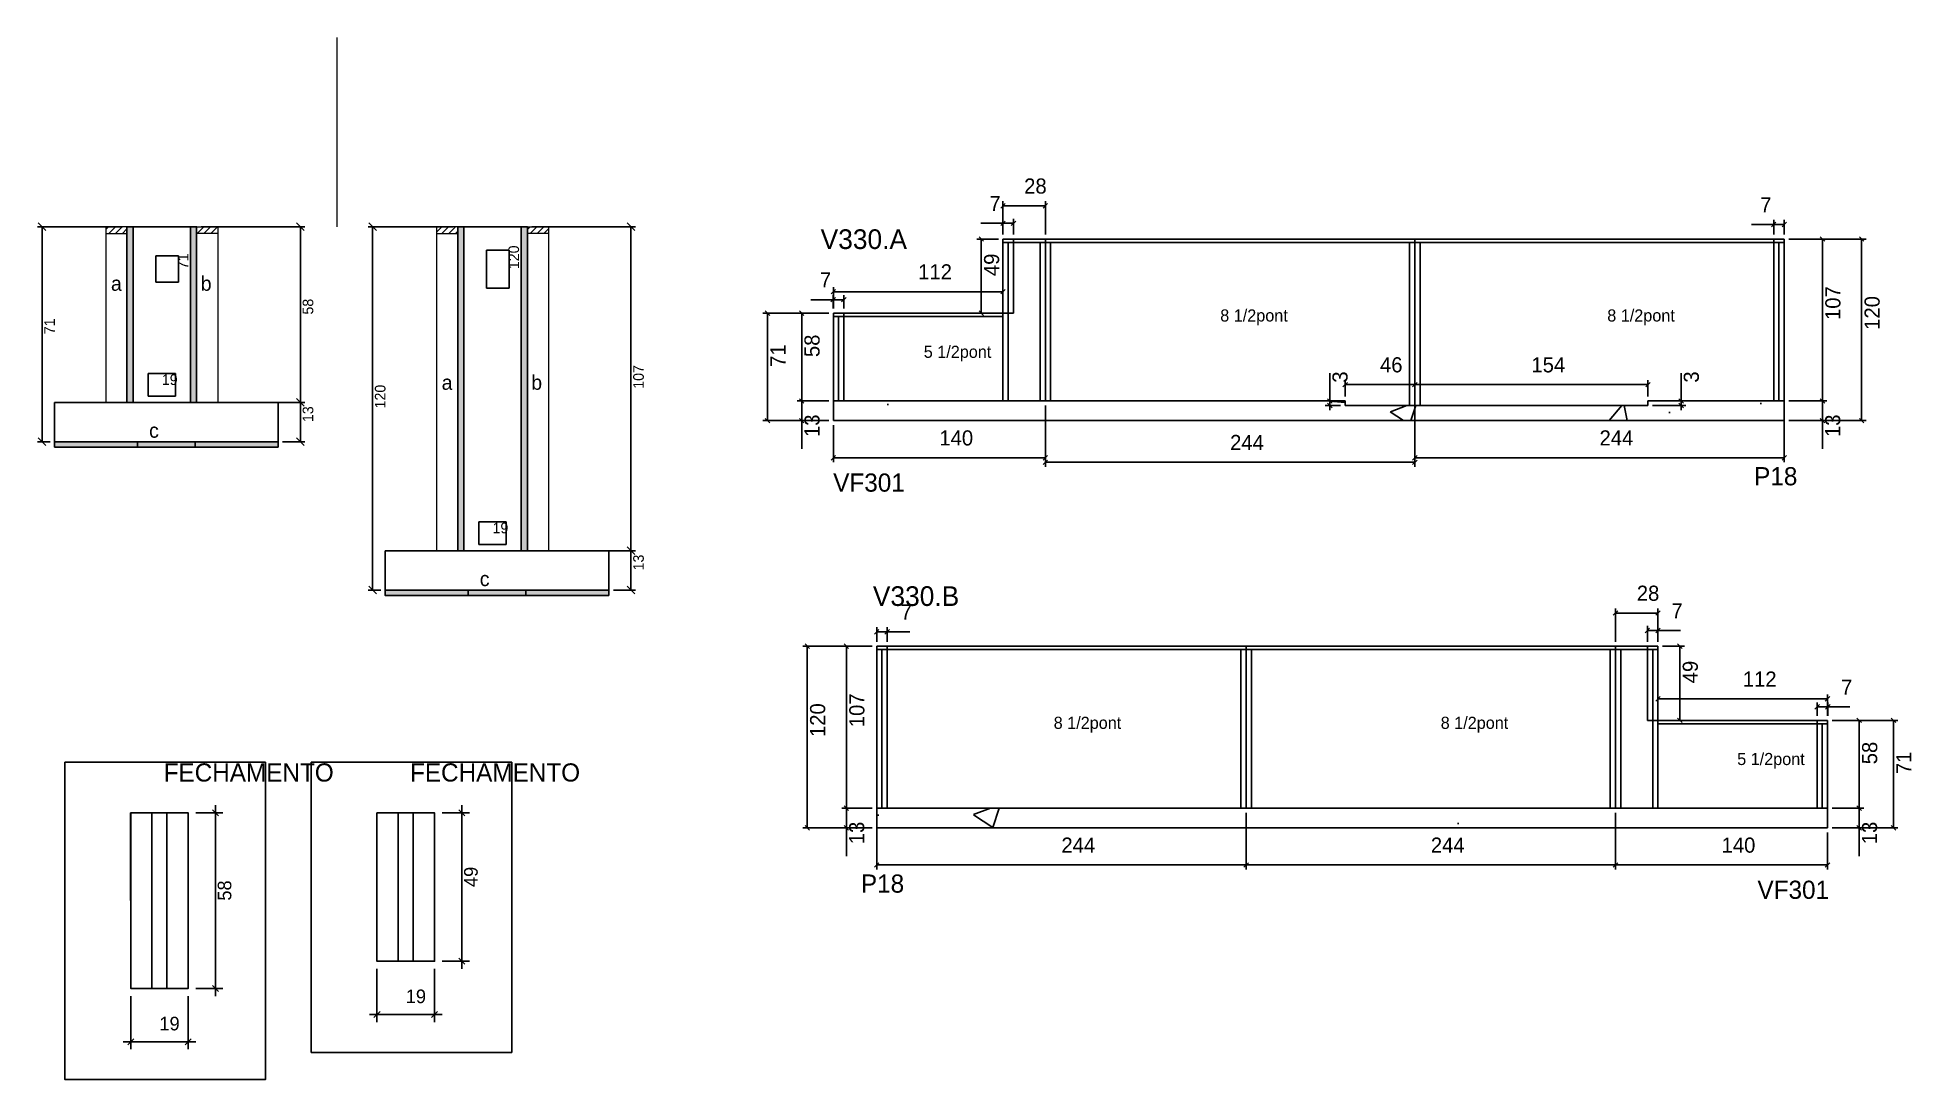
# Model space of a CAD drawing. Header units: metres. Extents: x 6781 to 8019, y 1892 to 2580.
import ezdxf

# ---------------------------------------------------------------- set-up
doc = ezdxf.new("R2010")
doc.units = ezdxf.units.M
for name, color, linetype in [('5', 7, 'Continuous'), ('CONCRETO', 7, 'Continuous'), ('COTA', 7, 'Continuous'), ('Cota Seção (2x)', 7, 'Continuous'), ('Cotas', 7, 'Continuous'), ('detalhes', 7, 'Continuous'), ('Hachura', 7, 'Continuous'), ('Madeira', 7, 'Continuous'), ('Painéis', 7, 'Continuous'), ('SARR_2.2x7', 7, 'Continuous'), ('SARR_3.5x7', 7, 'Continuous'), ('texto', 7, 'Continuous'), ('TEXTO PILAR', 7, 'Continuous'), ('Texto Seção', 7, 'Continuous')]:
    doc.layers.add(name, color=color, linetype=linetype)

msp = doc.modelspace()

# ---------------------------------------------------------------- hatches: boundary and pattern name
at = {"layer": 'COTA'}
h = msp.add_hatch(dxfattribs=at)
h.set_pattern_fill('AR-CONC')
h.paths.add_polyline_path([(7844.9, 2339.8), (7844.9, 2336.8), (7644.9, 2336.8), (7644.9, 2339.8), (7306.9, 2339.8), (7306.9, 2326.8), (7934.9, 2326.8), (7934.9, 2339.8), (7844.9, 2339.8)])
h = msp.add_hatch(dxfattribs=at)
h.set_pattern_fill('AR-CONC')
h.paths.add_polyline_path([(7963.5, 2057.8), (7963.5, 2070.8), (7335.5, 2070.8), (7335.5, 2057.8), (7963.5, 2057.8)])
at = {"layer": 'Hachura'}
h = msp.add_hatch(dxfattribs=at)
h.set_pattern_fill('ANSI31')
h.paths.add_polyline_path([(6840.4, 2450.5), (6840.4, 2454.9), (6826.4, 2454.9), (6826.4, 2450.5), (6840.4, 2450.5)])
h = msp.add_hatch(color=7, dxfattribs=at)
h.dxf.hatch_style = 1
h.paths.add_polyline_path([(6840.4, 2338.9), (6844.4, 2338.9), (6844.4, 2454.9), (6840.4, 2454.9), (6840.4, 2338.9)])
h = msp.add_hatch(color=7, dxfattribs=at)
h.dxf.hatch_style = 1
h.paths.add_polyline_path([(6882.4, 2338.9), (6886.4, 2338.9), (6886.4, 2454.9), (6882.4, 2454.9), (6882.4, 2338.9)])
h = msp.add_hatch(dxfattribs=at)
h.set_pattern_fill('ANSI31')
h.paths.add_polyline_path([(6886.4, 2450.5), (6886.4, 2454.9), (6900.4, 2454.9), (6900.4, 2450.5), (6886.4, 2450.5)])
h = msp.add_hatch(dxfattribs=at)
h.set_pattern_fill('ANSI31')
h.paths.add_polyline_path([(7058.8, 2450.5), (7058.8, 2454.9), (7044.8, 2454.9), (7044.8, 2450.5), (7058.8, 2450.5)])
h = msp.add_hatch(color=7, dxfattribs=at)
h.dxf.hatch_style = 1
h.paths.add_polyline_path([(7058.8, 2240.9), (7062.8, 2240.9), (7062.8, 2454.9), (7058.8, 2454.9), (7058.8, 2240.9)])
h = msp.add_hatch(color=7, dxfattribs=at)
h.dxf.hatch_style = 1
h.paths.add_polyline_path([(7100.8, 2240.9), (7104.8, 2240.9), (7104.8, 2454.9), (7100.8, 2454.9), (7100.8, 2240.9)])
h = msp.add_hatch(dxfattribs=at)
h.set_pattern_fill('ANSI31')
h.paths.add_polyline_path([(7104.8, 2450.5), (7104.8, 2454.9), (7118.8, 2454.9), (7118.8, 2450.5), (7104.8, 2450.5)])
h = msp.add_hatch(color=7, dxfattribs=at)
h.dxf.hatch_style = 1
h.paths.add_polyline_path([(6847.4, 2309.3), (6847.4, 2312.9), (6792.6, 2312.9), (6792.6, 2309.3), (6847.4, 2309.3)])
h = msp.add_hatch(color=7, dxfattribs=at)
h.dxf.hatch_style = 1
h.paths.add_polyline_path([(6885.4, 2309.3), (6885.4, 2312.9), (6847.4, 2312.9), (6847.4, 2309.3), (6885.4, 2309.3)])
h = msp.add_hatch(color=7, dxfattribs=at)
h.dxf.hatch_style = 1
h.paths.add_polyline_path([(6940.2, 2309.3), (6940.2, 2312.9), (6885.4, 2312.9), (6885.4, 2309.3), (6940.2, 2309.3)])
h = msp.add_hatch(color=7, dxfattribs=at)
h.dxf.hatch_style = 1
h.paths.add_polyline_path([(7065.8, 2211.3), (7065.8, 2214.9), (7011, 2214.9), (7011, 2211.3), (7065.8, 2211.3)])
h = msp.add_hatch(color=7, dxfattribs=at)
h.dxf.hatch_style = 1
h.paths.add_polyline_path([(7103.8, 2211.3), (7103.8, 2214.9), (7065.8, 2214.9), (7065.8, 2211.3), (7103.8, 2211.3)])
h = msp.add_hatch(color=7, dxfattribs=at)
h.dxf.hatch_style = 1
h.paths.add_polyline_path([(7158.6, 2211.3), (7158.6, 2214.9), (7103.8, 2214.9), (7103.8, 2211.3), (7158.6, 2211.3)])

# ---------------------------------------------------------------- linework, layer by layer
at = {"layer": 'CONCRETO', "color": 251, "lineweight": 25}
for p, q in [((6792.6, 2312.9), (6792.6, 2338.9)), ((6940.2, 2338.9), (6792.6, 2338.9)), ((6940.2, 2312.9), (6940.2, 2338.9)), ((7011, 2214.9), (7011, 2240.9)), ((7158.6, 2240.9), (7011, 2240.9)), ((7158.6, 2214.9), (7158.6, 2240.9))]:
    msp.add_line(p, q, dxfattribs=at)
for points in [[(6844.4, 2454.9), (6844.4, 2454.9), (6882.4, 2454.9), (6882.4, 2426.9), (6882.4, 2426.9), (6882.4, 2338.9), (6844.4, 2338.9), (6844.4, 2454.9)], [(7062.8, 2454.9), (7062.8, 2454.9), (7100.8, 2454.9), (7100.8, 2426.9), (7100.8, 2426.9), (7100.8, 2240.9), (7062.8, 2240.9), (7062.8, 2454.9)]]:
    msp.add_lwpolyline(points, close=True, dxfattribs=at)
at = {"layer": 'COTA', "color": 4, "lineweight": 25}
for p, q in [((6837.4, 2454.9), (6781.3, 2454.9)), ((6784.3, 2454.9), (6784.3, 2312.9)), ((6889.4, 2454.9), (6957.9, 2454.9)), ((6954.9, 2338.9), (6954.9, 2454.9)), ((7055.8, 2454.9), (6999.6, 2454.9)), ((7002.6, 2454.9), (7002.6, 2214.9)), ((7107.8, 2454.9), (7176.2, 2454.9)), ((7173.2, 2240.9), (7173.2, 2454.9)), ((7418.9, 2457.2), (7404.2, 2457.2)), ((7418.9, 2449.8), (7418.9, 2460.2)), ((7425.9, 2457.2), (7418.9, 2457.2)), ((7425.9, 2449.8), (7425.9, 2460.2)), ((7927.9, 2456.4), (7913.2, 2456.4)), ((7927.9, 2449.8), (7927.9, 2459.4)), ((7934.9, 2456.4), (7927.9, 2456.4)), ((7934.9, 2449.8), (7934.9, 2459.4)), ((7306.8, 2406.7), (7292.1, 2406.7)), ((7306.8, 2400.8), (7306.8, 2409.7)), ((7313.8, 2406.7), (7306.8, 2406.7)), ((7313.8, 2400.8), (7313.8, 2409.7)), ((7303.9, 2397.8), (7283, 2397.8)), ((7286, 2339.8), (7286, 2397.8)), ((7303.9, 2339.8), (7283, 2339.8)), ((6889.4, 2338.9), (6957.9, 2338.9)), ((6889.4, 2338.9), (6957.9, 2338.9)), ((6954.9, 2338.9), (6954.9, 2312.9)), ((6789.6, 2312.9), (6781.3, 2312.9)), ((6943.2, 2312.9), (6957.9, 2312.9)), ((7107.8, 2240.9), (7176.2, 2240.9)), ((7107.8, 2240.9), (7176.2, 2240.9)), ((7173.2, 2240.9), (7173.2, 2214.9)), ((7008, 2214.9), (6999.6, 2214.9)), ((7161.6, 2214.9), (7176.2, 2214.9)), ((7844.5, 2180.8), (7844.5, 2191.2)), ((7851.5, 2180.8), (7851.5, 2191.2)), ((7335.5, 2180.8), (7335.5, 2190.3)), ((7335.5, 2187.3), (7342.5, 2187.3)), ((7342.5, 2180.8), (7342.5, 2190.3)), ((7342.5, 2187.3), (7357.3, 2187.3)), ((7844.5, 2188.2), (7851.5, 2188.2)), ((7851.5, 2188.2), (7866.3, 2188.2)), ((7956.6, 2131.8), (7956.6, 2140.7)), ((7956.6, 2137.7), (7963.6, 2137.7)), ((7963.6, 2131.8), (7963.6, 2140.7)), ((7963.6, 2137.7), (7978.3, 2137.7)), ((7966.5, 2128.8), (7987.4, 2128.8)), ((7984.4, 2070.8), (7984.4, 2128.8)), ((6885.8, 2067.7), (6903.8, 2067.7)), ((6898.8, 1946.7), (6898.8, 2072.7)), ((7048.5, 2067.7), (7066.5, 2067.7)), ((7061.5, 1964.7), (7061.5, 2072.7)), ((7966.5, 2070.8), (7987.4, 2070.8)), ((7048.5, 1969.7), (7066.5, 1969.7)), ((7005.5, 1964.7), (7005.5, 1929.5)), ((7043.5, 1964.7), (7043.5, 1929.5)), ((6842.9, 1946.7), (6842.9, 1911.5)), ((6880.8, 1946.7), (6880.8, 1911.5)), ((6885.8, 1951.7), (6903.8, 1951.7)), ((7000.5, 1934.5), (7048.5, 1934.5)), ((6837.9, 1916.5), (6885.8, 1916.5))]:
    msp.add_line(p, q, dxfattribs=at)
at = {"layer": 'COTA', "color": 0, "lineweight": 25}
for p, q in [((7420.4, 2458.7), (7417.4, 2455.7)), ((7424.4, 2455.7), (7427.4, 2458.7)), ((7929.4, 2457.9), (7926.4, 2454.9)), ((7933.4, 2454.9), (7936.4, 2457.9)), ((7308.3, 2408.2), (7305.3, 2405.2)), ((7312.3, 2405.2), (7315.3, 2408.2)), ((7287.5, 2396.3), (7284.5, 2399.3)), ((7284.5, 2341.3), (7287.5, 2338.3)), ((7337, 2188.8), (7334, 2185.8)), ((7341, 2185.8), (7344, 2188.8)), ((7846, 2189.7), (7843, 2186.7)), ((7850, 2186.7), (7853, 2189.7)), ((7958.1, 2139.2), (7955.1, 2136.2)), ((7962.1, 2136.2), (7965.1, 2139.2)), ((7985.9, 2127.3), (7982.9, 2130.3)), ((7982.9, 2072.3), (7985.9, 2069.3))]:
    msp.add_line(p, q, dxfattribs=at)
for points in [[(6786.8, 2452.4), (6781.8, 2457.4)], [(6957.4, 2452.4), (6952.4, 2457.4)], [(7005.1, 2452.4), (7000.1, 2457.4)], [(7175.7, 2452.4), (7170.7, 2457.4)], [(6952.4, 2341.4), (6957.4, 2336.4)], [(6957.4, 2336.4), (6952.4, 2341.4)], [(6781.8, 2315.4), (6786.8, 2310.4)], [(6952.4, 2315.4), (6957.4, 2310.4)], [(7170.7, 2243.4), (7175.7, 2238.4)], [(7175.7, 2238.4), (7170.7, 2243.4)], [(7000.1, 2217.4), (7005.1, 2212.4)], [(7170.7, 2217.4), (7175.7, 2212.4)], [(6900.8, 2065.7), (6896.8, 2069.7)], [(7063.5, 2065.7), (7059.5, 2069.7)], [(7059.5, 1971.7), (7063.5, 1967.7)], [(6896.8, 1953.7), (6900.8, 1949.7)], [(7007.5, 1936.5), (7003.5, 1932.5)], [(7041.5, 1932.5), (7045.5, 1936.5)], [(6844.9, 1918.5), (6840.9, 1914.5)], [(6878.8, 1914.5), (6882.8, 1918.5)]]:
    msp.add_lwpolyline(points, dxfattribs=at)
at = {"layer": 'Cota Seção (2x)', "color": 180, "lineweight": 25}
for p, q in [((7092.8, 2439.4), (7077.8, 2439.4)), ((7077.8, 2439.4), (7077.8, 2414.4)), ((7092.8, 2414.4), (7092.8, 2439.4)), ((6874.4, 2435.6), (6859.4, 2435.6)), ((6859.4, 2435.6), (6859.4, 2418.3)), ((6874.4, 2418.3), (6874.4, 2435.6)), ((6859.4, 2418.3), (6874.4, 2418.3)), ((7077.8, 2414.4), (7092.8, 2414.4)), ((6872.4, 2357.9), (6854.4, 2357.9)), ((6854.4, 2357.9), (6854.4, 2342.9)), ((6872.4, 2342.9), (6872.4, 2357.9)), ((6854.4, 2342.9), (6872.4, 2342.9)), ((7090.8, 2259.9), (7072.8, 2259.9)), ((7072.8, 2259.9), (7072.8, 2244.9)), ((7090.8, 2244.9), (7090.8, 2259.9)), ((7072.8, 2244.9), (7090.8, 2244.9))]:
    msp.add_line(p, q, dxfattribs=at)
at = {"layer": 'Cotas', "color": 1, "lineweight": 25}
for points in [[(6799.4, 2101.1), (6931.8, 2101.1), (6931.8, 1891.5), (6799.4, 1891.5)], [(6962.1, 2101.1), (7094.5, 2101.1), (7094.5, 1909.5), (6962.1, 1909.5)]]:
    msp.add_lwpolyline(points, close=True, dxfattribs=at)
at = {"layer": 'Madeira', "color": 126, "lineweight": 18}
for points in [[(6840.4, 2450.5), (6840.4, 2454.9), (6826.4, 2454.9), (6826.4, 2450.5)], [(6840.4, 2454.9), (6826.4, 2454.9), (6826.4, 2338.9), (6840.4, 2338.9)], [(6886.4, 2450.5), (6886.4, 2454.9), (6900.4, 2454.9), (6900.4, 2450.5)], [(6886.4, 2454.9), (6900.4, 2454.9), (6900.4, 2338.9), (6886.4, 2338.9)], [(7058.8, 2450.5), (7058.8, 2454.9), (7044.8, 2454.9), (7044.8, 2450.5)], [(7058.8, 2454.9), (7044.8, 2454.9), (7044.8, 2240.9), (7058.8, 2240.9)], [(7104.8, 2450.5), (7104.8, 2454.9), (7118.8, 2454.9), (7118.8, 2450.5)], [(7104.8, 2454.9), (7118.8, 2454.9), (7118.8, 2240.9), (7104.8, 2240.9)]]:
    msp.add_lwpolyline(points, close=True, dxfattribs=at)
at = {"layer": 'Painéis', "color": 0, "lineweight": 25}
for p, q in [((7420.4, 2470.2), (7417.4, 2467.2)), ((7445.4, 2467.2), (7448.4, 2470.2)), ((7406.1, 2445.3), (7403.1, 2448.3)), ((7961.6, 2445.3), (7958.6, 2448.3)), ((7987.5, 2445.3), (7984.5, 2448.3)), ((7308.4, 2413.5), (7305.4, 2410.5)), ((7417.4, 2410.5), (7420.4, 2413.5)), ((7264.9, 2396.3), (7261.9, 2399.3)), ((7403.1, 2399.3), (7406.1, 2396.3)), ((7646.4, 2352.1), (7643.4, 2349.1)), ((7689.4, 2349.1), (7692.4, 2352.1)), ((7692.4, 2352.1), (7689.4, 2349.1)), ((7843.4, 2349.1), (7846.4, 2352.1)), ((7287.5, 2338.3), (7284.5, 2341.3)), ((7633.3, 2341.3), (7636.3, 2338.3)), ((7865.3, 2341.3), (7868.3, 2338.3)), ((7958.6, 2341.3), (7961.6, 2338.3)), ((7961.6, 2338.3), (7958.6, 2341.3)), ((7261.9, 2328.3), (7264.9, 2325.3)), ((7284.5, 2328.3), (7287.5, 2325.3)), ((7636.3, 2335.3), (7633.3, 2338.3)), ((7868.3, 2335.3), (7865.3, 2338.3)), ((7958.6, 2328.3), (7961.6, 2325.3)), ((7984.5, 2328.3), (7987.5, 2325.3)), ((7308.4, 2303.8), (7305.4, 2300.8)), ((7445.4, 2300.8), (7448.4, 2303.8)), ((7692.4, 2303.8), (7689.4, 2300.8)), ((7933.4, 2300.8), (7936.4, 2303.8)), ((7448.4, 2300.8), (7445.4, 2297.8)), ((7689.4, 2297.8), (7692.4, 2300.8)), ((7825, 2201.2), (7822, 2198.2)), ((7850, 2198.2), (7853, 2201.2)), ((7291.2, 2176.3), (7288.2, 2179.3)), ((7317, 2176.3), (7314, 2179.3)), ((7867.4, 2176.3), (7864.4, 2179.3)), ((7853, 2144.5), (7850, 2141.5)), ((7962, 2141.5), (7965, 2144.5)), ((7864.4, 2130.3), (7867.4, 2127.3)), ((8008.5, 2127.3), (8005.5, 2130.3)), ((7314, 2072.3), (7317, 2069.3)), ((7317, 2069.3), (7314, 2072.3)), ((7985.9, 2069.3), (7982.9, 2072.3)), ((7288.2, 2059.3), (7291.2, 2056.3)), ((7314, 2059.3), (7317, 2056.3)), ((7982.9, 2059.3), (7985.9, 2056.3)), ((8005.5, 2059.3), (8008.5, 2056.3)), ((7337, 2034.8), (7334, 2031.8)), ((7581, 2034.8), (7578, 2031.8)), ((7578, 2031.8), (7581, 2034.8)), ((7825, 2034.8), (7822, 2031.8)), ((7822, 2031.8), (7825, 2034.8)), ((7962, 2031.8), (7965, 2034.8))]:
    msp.add_line(p, q, dxfattribs=at)
at = {"layer": 'Painéis', "color": 4, "lineweight": 25}
for p, q in [((7418.9, 2449.8), (7418.9, 2471.7)), ((7446.9, 2468.7), (7418.9, 2468.7)), ((7446.9, 2449.8), (7446.9, 2471.7)), ((7415.9, 2446.8), (7401.6, 2446.8)), ((7404.6, 2446.8), (7404.6, 2397.8)), ((7937.9, 2446.8), (7963.1, 2446.8)), ((7937.9, 2446.8), (7989, 2446.8)), ((7960.1, 2446.8), (7960.1, 2339.8)), ((7986, 2446.8), (7986, 2326.8)), ((7306.9, 2400.8), (7306.9, 2415)), ((7418.9, 2400.8), (7418.9, 2415)), ((7306.9, 2412), (7418.9, 2412)), ((7303.9, 2397.8), (7260.4, 2397.8)), ((7263.4, 2397.8), (7263.4, 2326.8)), ((7415.9, 2397.8), (7401.6, 2397.8)), ((7634.8, 2339.8), (7634.8, 2358.1)), ((7644.9, 2342.8), (7644.9, 2353.6)), ((7690.9, 2342.8), (7690.9, 2353.6)), ((7690.9, 2339.8), (7690.9, 2353.6)), ((7844.9, 2342.8), (7844.9, 2353.6)), ((7866.8, 2339.8), (7866.8, 2358.1)), ((7303.9, 2339.8), (7283, 2339.8)), ((7286, 2339.8), (7286, 2326.8)), ((7641.9, 2339.8), (7631.8, 2339.8)), ((7634.8, 2336.8), (7634.8, 2339.8)), ((7644.9, 2350.6), (7690.9, 2350.6)), ((7690.9, 2350.6), (7844.9, 2350.6)), ((7847.9, 2339.8), (7869.8, 2339.8)), ((7866.8, 2336.8), (7866.8, 2339.8)), ((7937.9, 2339.8), (7963.1, 2339.8)), ((7937.9, 2339.8), (7963.1, 2339.8)), ((7960.1, 2339.8), (7960.1, 2326.8)), ((7446.9, 2336.8), (7446.9, 2299.3)), ((7446.9, 2336.8), (7446.9, 2296.3)), ((7641.9, 2336.8), (7631.8, 2336.8)), ((7634.8, 2336.8), (7634.8, 2333.8)), ((7690.9, 2336.8), (7690.9, 2299.3)), ((7690.9, 2333.8), (7690.9, 2296.3)), ((7847.9, 2336.8), (7869.8, 2336.8)), ((7866.8, 2336.8), (7866.8, 2333.8)), ((7934.9, 2336.8), (7934.9, 2299.3)), ((7303.9, 2326.8), (7260.4, 2326.8)), ((7303.9, 2326.8), (7283, 2326.8)), ((7286, 2326.8), (7286, 2308.3)), ((7306.9, 2323.8), (7306.9, 2299.3)), ((7937.9, 2326.8), (7963.1, 2326.8)), ((7937.9, 2326.8), (7989, 2326.8)), ((7960.1, 2326.8), (7960.1, 2308.3)), ((7306.9, 2302.3), (7446.9, 2302.3)), ((7934.9, 2302.3), (7690.9, 2302.3)), ((7446.9, 2299.3), (7690.9, 2299.3)), ((7823.5, 2180.8), (7823.5, 2202.7)), ((7823.5, 2199.7), (7851.5, 2199.7)), ((7851.5, 2180.8), (7851.5, 2202.7)), ((7332.5, 2177.8), (7286.7, 2177.8)), ((7289.7, 2177.8), (7289.7, 2057.8)), ((7332.5, 2177.8), (7312.5, 2177.8)), ((7315.5, 2177.8), (7315.5, 2070.8)), ((7854.5, 2177.8), (7868.9, 2177.8)), ((7865.9, 2177.8), (7865.9, 2128.8)), ((7851.5, 2131.8), (7851.5, 2146)), ((7963.5, 2143), (7851.5, 2143)), ((7963.5, 2131.8), (7963.5, 2146)), ((7854.5, 2128.8), (7868.9, 2128.8)), ((7966.5, 2128.8), (8010, 2128.8)), ((8007, 2128.8), (8007, 2057.8)), ((7332.5, 2070.8), (7312.5, 2070.8)), ((7332.5, 2070.8), (7312.5, 2070.8)), ((7315.5, 2070.8), (7315.5, 2057.8)), ((7335.5, 2067.8), (7335.5, 2030.3)), ((7579.5, 2067.8), (7579.5, 2030.3)), ((7579.5, 2067.8), (7579.5, 2030.3)), ((7823.5, 2067.8), (7823.5, 2030.3)), ((7823.5, 2067.8), (7823.5, 2030.3)), ((7966.5, 2070.8), (7987.4, 2070.8)), ((7984.4, 2070.8), (7984.4, 2057.8)), ((7332.5, 2057.8), (7286.7, 2057.8)), ((7332.5, 2057.8), (7312.5, 2057.8)), ((7315.5, 2057.8), (7315.5, 2039.2)), ((7963.5, 2054.8), (7963.5, 2030.3)), ((7966.5, 2057.8), (7987.4, 2057.8)), ((7966.5, 2057.8), (8010, 2057.8)), ((7984.4, 2057.8), (7984.4, 2039.2)), ((7335.5, 2033.3), (7579.5, 2033.3)), ((7823.5, 2033.3), (7579.5, 2033.3)), ((7963.5, 2033.3), (7823.5, 2033.3))]:
    msp.add_line(p, q, dxfattribs=at)
at = {"layer": 'Painéis', "color": 200, "lineweight": 25}
for p, q in [((7418.9, 2446.8), (7934.9, 2446.8)), ((7418.9, 2397.8), (7418.9, 2446.8)), ((7446.9, 2339.8), (7446.9, 2446.8)), ((7690.9, 2336.8), (7690.9, 2446.8)), ((7934.9, 2339.8), (7934.9, 2446.8)), ((7306.9, 2397.8), (7418.9, 2397.8)), ((7306.9, 2339.8), (7306.9, 2397.8)), ((7306.9, 2339.8), (7644.9, 2339.8)), ((7306.9, 2326.8), (7306.9, 2339.8)), ((7644.9, 2336.8), (7644.9, 2339.8)), ((7844.9, 2339.8), (7934.9, 2339.8)), ((7844.9, 2339.8), (7844.9, 2336.8)), ((7934.9, 2339.8), (7934.9, 2326.8)), ((7844.9, 2336.8), (7644.9, 2336.8)), ((7306.9, 2326.8), (7934.9, 2326.8)), ((7851.5, 2177.8), (7335.5, 2177.8)), ((7335.5, 2070.8), (7335.5, 2177.8)), ((7579.5, 2070.8), (7579.5, 2177.8)), ((7823.5, 2070.8), (7823.5, 2177.8)), ((7851.5, 2128.8), (7851.5, 2177.8)), ((7963.5, 2128.8), (7851.5, 2128.8)), ((7963.5, 2070.8), (7963.5, 2128.8)), ((6880.8, 2067.7), (6842.8, 2067.7)), ((6842.9, 1951.7), (6842.8, 2067.7)), ((6880.8, 2067.7), (6880.8, 1951.7)), ((7043.5, 2067.7), (7005.5, 2067.7)), ((7005.5, 1969.7), (7005.5, 2067.7)), ((7043.5, 2067.7), (7043.5, 1969.7)), ((7963.5, 2070.8), (7335.5, 2070.8)), ((7335.5, 2070.8), (7335.5, 2057.8)), ((7963.5, 2057.8), (7963.5, 2070.8)), ((7963.5, 2057.8), (7335.5, 2057.8)), ((7043.5, 1969.7), (7005.5, 1969.7)), ((6880.8, 1951.7), (6842.9, 1951.7))]:
    msp.add_line(p, q, dxfattribs=at)
for points in [[(6840.4, 2454.9), (6844.4, 2454.9), (6844.4, 2338.9), (6840.4, 2338.9)], [(6886.4, 2454.9), (6882.4, 2454.9), (6882.4, 2338.9), (6886.4, 2338.9)], [(7058.8, 2454.9), (7062.8, 2454.9), (7062.8, 2240.9), (7058.8, 2240.9)], [(7104.8, 2454.9), (7100.8, 2454.9), (7100.8, 2240.9), (7104.8, 2240.9)], [(6847.4, 2309.3), (6847.4, 2312.9), (6792.6, 2312.9), (6792.6, 2309.3)], [(6885.4, 2309.3), (6885.4, 2312.9), (6847.4, 2312.9), (6847.4, 2309.3)], [(6940.2, 2309.3), (6940.2, 2312.9), (6885.4, 2312.9), (6885.4, 2309.3)], [(7065.8, 2211.3), (7065.8, 2214.9), (7011, 2214.9), (7011, 2211.3)], [(7103.8, 2211.3), (7103.8, 2214.9), (7065.8, 2214.9), (7065.8, 2211.3)], [(7158.6, 2211.3), (7158.6, 2214.9), (7103.8, 2214.9), (7103.8, 2211.3)]]:
    msp.add_lwpolyline(points, close=True, dxfattribs=at)
at = {"layer": 'SARR_2.2x7', "color": 40, "lineweight": 25}
for p, q in [((7418.9, 2444.6), (7446.9, 2444.6)), ((7425.9, 2446.8), (7425.9, 2397.8)), ((7446.9, 2444.6), (7690.9, 2444.6)), ((7690.9, 2444.6), (7934.9, 2444.6)), ((7927.9, 2339.8), (7927.9, 2446.8)), ((7306.9, 2395.6), (7418.9, 2395.6)), ((7313.8, 2339.8), (7313.8, 2397.8)), ((7418.9, 2397.8), (7425.8, 2397.8)), ((7579.5, 2175.6), (7335.5, 2175.6)), ((7342.5, 2070.8), (7342.5, 2177.8)), ((7823.5, 2175.6), (7579.5, 2175.6)), ((7851.5, 2175.6), (7823.5, 2175.6)), ((7844.5, 2177.8), (7844.5, 2128.8)), ((7851.5, 2128.8), (7844.6, 2128.8)), ((7963.5, 2126.6), (7851.5, 2126.6)), ((7956.6, 2070.8), (7956.6, 2128.8))]:
    msp.add_line(p, q, dxfattribs=at)
for points in [[(6856.8, 2067.7), (6842.9, 2067.7), (6842.9, 1951.7), (6856.8, 1951.7)], [(6866.8, 2067.7), (6880.8, 2067.7), (6880.8, 1951.7), (6866.8, 1951.7)], [(7019.5, 2067.7), (7005.5, 2067.7), (7005.5, 1969.7), (7019.5, 1969.7)], [(7029.5, 2067.7), (7043.5, 2067.7), (7043.5, 1969.7), (7029.5, 1969.7)]]:
    msp.add_lwpolyline(points, close=True, dxfattribs=at)
at = {"layer": 'SARR_3.5x7', "color": 81, "lineweight": 25}
for p, q in [((7418.9, 2444.6), (7418.9, 2339.8)), ((7422.4, 2444.6), (7422.4, 2339.8)), ((7443.4, 2444.6), (7443.4, 2339.8)), ((7450.4, 2444.6), (7450.4, 2339.8)), ((7687.4, 2444.6), (7687.4, 2336.8)), ((7694.4, 2444.6), (7694.4, 2336.8)), ((7931.4, 2444.6), (7931.4, 2339.8)), ((7310.4, 2395.6), (7310.4, 2339.8)), ((7339, 2175.6), (7339, 2070.8)), ((7576, 2175.6), (7576, 2070.8)), ((7583, 2175.6), (7583, 2070.8)), ((7820, 2175.6), (7820, 2070.8)), ((7827, 2175.6), (7827, 2070.8)), ((7848, 2175.6), (7848, 2070.8)), ((7851.5, 2175.6), (7851.5, 2070.8)), ((7960, 2126.6), (7960, 2070.8))]:
    msp.add_line(p, q, dxfattribs=at)
at = {"layer": 'Texto Seção', "color": 252, "lineweight": 15}
msp.add_line((6979.1, 2454.9), (6979.1, 2579.9), dxfattribs=at)

# ---------------------------------------------------------------- texts
at = {"layer": '5', "color": 5, "lineweight": 25}
for s, rotation, p in [('VF301', 0, (7306.8, 2279.9)), ('P18', 0, (7915, 2284.1)), ('P18', 360, (7325.1, 2015)), ('VF301', 360, (7917.2, 2010.9))]:
    msp.add_text(s, height=12, rotation=rotation, dxfattribs=at).set_placement(p)
at = {"layer": 'COTA', "color": 240, "lineweight": 25}
for s, height, p in [('7', 10, (7410, 2465.3)), ('7', 10, (7919, 2464.4)), ('7', 10, (7298, 2414.8)), ('7', 10, (7351.4, 2195.4)), ('7', 10, (7860.4, 2196.2)), ('7', 10, (7972.4, 2145.7)), ('19', 9, (7024.5, 1942)), ('19', 9, (6861.8, 1924))]:
    msp.add_text(s, height=height, dxfattribs=at).set_placement(p)
at = {"layer": 'COTA', "color": 1, "lineweight": 25}
for s, p in [('58', (6963.4, 2396.9)), ('71', (6792.8, 2383.9)), ('107', (7181.7, 2347.9)), ('120', (7011.1, 2334.9)), ('13', (6963.4, 2325.9)), ('13', (7181.7, 2227.9))]:
    msp.add_text(s, height=7, rotation=90, dxfattribs=at).set_placement(p)
at = {"layer": 'COTA', "color": 240, "lineweight": 25}
for s, height, p in [('58', 10, (7297.8, 2368.8)), ('58', 10, (7996.3, 2099.8)), ('49', 9, (7072, 2018.7)), ('58', 9, (6909.3, 2009.7))]:
    msp.add_text(s, height=height, rotation=90, dxfattribs=at).set_placement(p)
at = {"layer": 'Cota Seção (2x)', "color": 1, "lineweight": 25}
for s, p in [('120', (7099.3, 2426.9)), ('71', (6880.9, 2426.9))]:
    msp.add_text(s, height=7, rotation=90, dxfattribs=at).set_placement(p)
for p in [(6863.4, 2350.4), (7081.8, 2252.4)]:
    msp.add_text('19', height=7, dxfattribs=at).set_placement(p)
at = {"layer": 'detalhes', "color": 4, "lineweight": 25}
for s, p in [('a', (6829.8, 2412.6)), ('b', (6889.1, 2412.6)), ('a', (7048.2, 2347.2)), ('b', (7107.4, 2347.2)), ('c', (6855, 2315.5)), ('c', (7073.4, 2217.5))]:
    msp.add_text(s, height=9.6, dxfattribs=at).set_placement(p)
at = {"layer": 'Painéis', "color": 240, "lineweight": 25}
for s, p in [('28', (7432.9, 2476.8)), ('112', (7362.9, 2420.1)), ('46', (7667.9, 2358.7)), ('154', (7767.9, 2358.7)), ('140', (7376.9, 2310.4)), ('244', (7568.9, 2307.4)), ('244', (7812.9, 2310.4)), ('28', (7837.5, 2207.8)), ('112', (7907.5, 2151.1)), ('244', (7457.5, 2041.4)), ('244', (7701.5, 2041.4)), ('140', (7893.5, 2041.4))]:
    msp.add_text(s, height=10, dxfattribs=at).set_placement(p)
for s, p in [('49', (7416.4, 2422.3)), ('107', (7972, 2393.3)), ('120', (7997.9, 2386.8)), ('71', (7275.3, 2362.3)), ('3', (7646.5, 2351.9)), ('3', (7878.5, 2351.9)), ('13', (7297.8, 2316)), ('13', (7971.9, 2316)), ('49', (7877.8, 2153.3)), ('107', (7327.4, 2124.3)), ('120', (7301.5, 2117.8)), ('71', (8018.9, 2093.3)), ('13', (7327.3, 2047)), ('13', (7996.2, 2047))]:
    msp.add_text(s, height=10, rotation=90, dxfattribs=at).set_placement(p)
at = {"layer": 'texto', "color": 2, "lineweight": 25}
for s, p in [('8 1/2pont', (7562.4, 2392.3)), ('8 1/2pont', (7818, 2392.3)), ('5 1/2pont', (7366.6, 2368.3)), ('8 1/2pont', (7452.4, 2123.2)), ('8 1/2pont', (7708, 2123.2)), ('5 1/2pont', (7903.8, 2099.3))]:
    msp.add_text(s, height=8, dxfattribs=at).set_placement(p)
at = {"layer": 'TEXTO PILAR', "color": 3, "lineweight": 15}
for p in [(6864.6, 2088.4), (7027.3, 2088.4)]:
    msp.add_text('FECHAMENTO', height=12, dxfattribs=at).set_placement(p)
at = {"layer": 'Texto Seção', "color": 7, "lineweight": 15}
for s, p in [('V330.A', (7298.5, 2440.2)), ('V330.B', (7333, 2204.4))]:
    msp.add_text(s, height=13, dxfattribs=at).set_placement(p)

doc.saveas('drawing.dxf')
